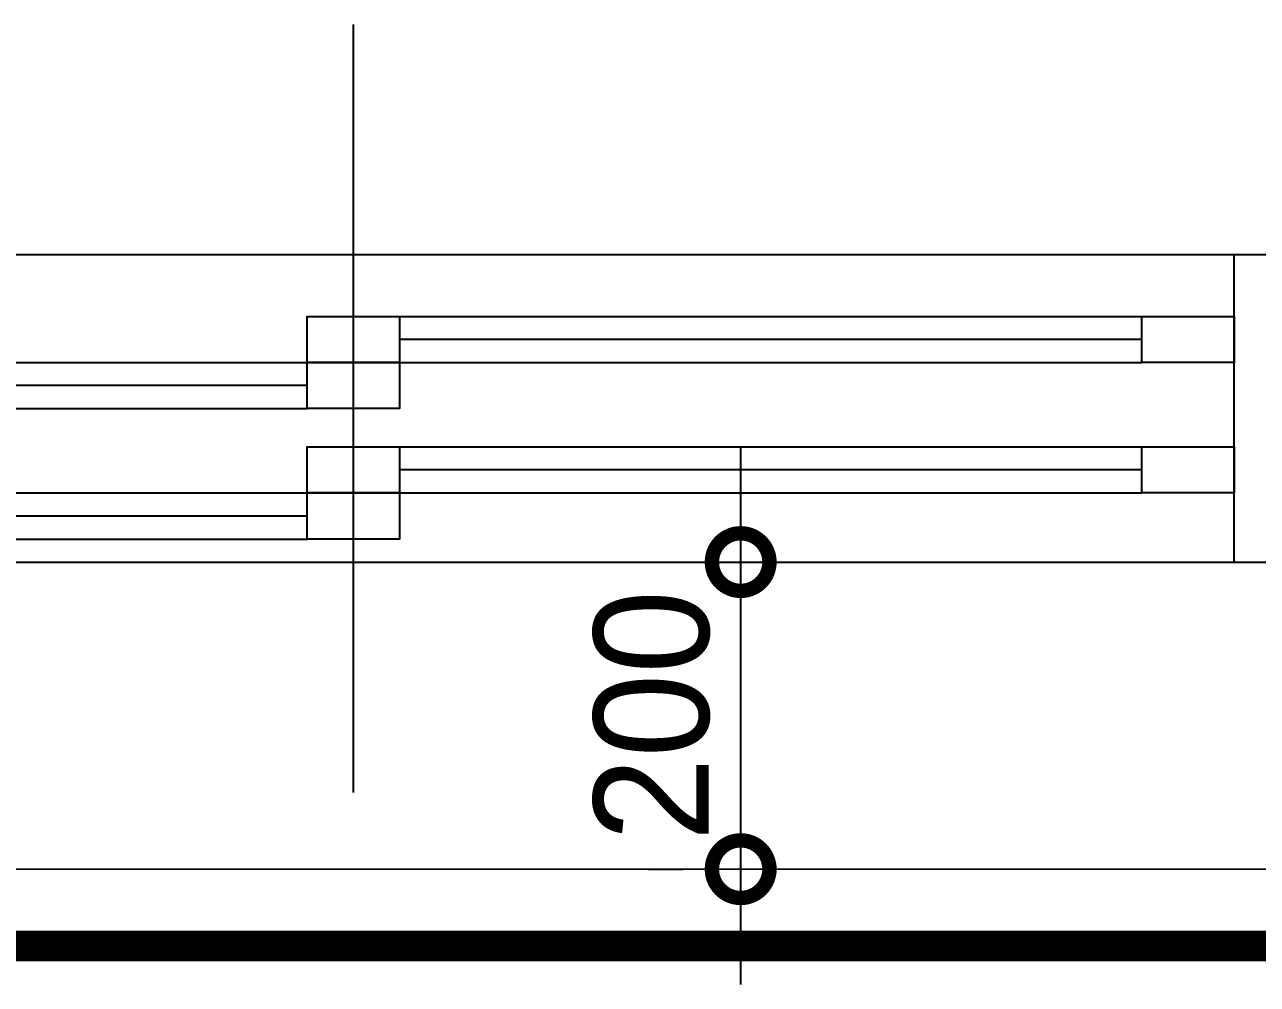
# Model space of a CAD drawing. Header units: inches. Extents: x -4181 to 116552, y 25636 to 44656.
# Drawn here: x 49555 to 50358, y 39651 to 40276 of the extents above; entities that cross this region are included whole.
import ezdxf

# ---------------------------------------------------------------- set-up
doc = ezdxf.new("R2010")
doc.units = ezdxf.units.IN
doc.header["$LTSCALE"] = 50
doc.header["$MEASUREMENT"] = 0
doc.linetypes.add('HIDDEN', pattern=[0.375, 0.25, -0.125])
for name, color, linetype in [('07-dim wal', 5, 'Continuous'), ('6fur', 6, 'Continuous'), ('CEIL-LIGHT', 7, 'Continuous'), ('도면층4', 4, 'Continuous'), ('도면층5', 5, 'Continuous')]:
    doc.layers.add(name, color=color, linetype=linetype)
doc.styles.add('스타일1', font='HY울릉도M.TTF')
doc.dimstyles.new('30', dxfattribs={"dimscale": 30, "dimtxt": 2.5, "dimasz": 2.5, "dimexe": 1.25, "dimexo": 2, "dimtad": 1, "dimdec": 0, "dimtxsty": '스타일1', "dimblk": 'DOTSMALL', "dimcen": 2.5, "dimclrd": 1, "dimclre": 1, "dimclrt": 2, "dimadec": 0, "dimazin": 0, "dimtfac": 1, "dimtix": 1, "dimtmove": 0, "dimatfit": 3, "dimldrblk": 'DOTSMALL', "dimfxl": 1.25, "dimarcsym": 0})

# ---------------------------------------------------------------- blocks, each defined once
blk = doc.blocks.new('asfsd')
at = {"layer": '도면층4'}
for p, q in [((24636.85, 40067.41), (24636.85, 40567.41)), ((25240.6, 40417.41), (22825.6, 40417.41)), ((25210.6, 40217.41), (25210.6, 40417.41)), ((25150.6, 40362.41), (24666.85, 40362.41)), ((24606.85, 40332.41), (24093.1, 40332.41)), ((25150.6, 40277.41), (24666.85, 40277.41)), ((24606.85, 40247.41), (24093.1, 40247.41)), ((22825.6, 40217.41), (25240.6, 40217.41))]:
    blk.add_line(p, q, dxfattribs=at)
for points in [[(24666.85, 40377.41), (24666.85, 40347.41), (24606.85, 40347.41), (24606.85, 40377.41)], [(25210.6, 40377.41), (25210.6, 40347.41), (25150.6, 40347.41), (25150.6, 40377.41)], [(24666.85, 40347.41), (24666.85, 40317.41), (24606.85, 40317.41), (24606.85, 40347.41)], [(24666.85, 40292.41), (24666.85, 40262.41), (24606.85, 40262.41), (24606.85, 40292.41)], [(25210.6, 40292.41), (25210.6, 40262.41), (25150.6, 40262.41), (25150.6, 40292.41)], [(24666.85, 40262.41), (24666.85, 40232.41), (24606.85, 40232.41), (24606.85, 40262.41)]]:
    blk.add_lwpolyline(points, close=True, dxfattribs=at)
at = {"layer": '도면층5'}
for p, q in [((24666.85, 40377.41), (25150.6, 40377.41)), ((24093.1, 40347.41), (24606.85, 40347.41)), ((24666.85, 40347.41), (25150.6, 40347.41)), ((24093.1, 40317.41), (24606.85, 40317.41)), ((24666.85, 40292.41), (25150.6, 40292.41)), ((24093.1, 40262.41), (24606.85, 40262.41)), ((24666.85, 40262.41), (25150.6, 40262.41)), ((24093.1, 40232.41), (24606.85, 40232.41))]:
    blk.add_line(p, q, dxfattribs=at)
blk = doc.blocks.new('cjswjdeh')
at = {"layer": '6fur'}
blk.add_blockref('asfsd', (25131.82, -291.71), dxfattribs=at)
blk = doc.blocks.new('_DOTSMALL')
at = {"color": 0, "linetype": 'ByBlock', "const_width": 0.5}
blk.add_lwpolyline([(-0.0625, 0, 1), (0.0625, 0, 1)], format="xyb", close=True, dxfattribs=at)
blk = doc.blocks.new('*D178')
at = {"layer": '07-dim wal', "color": 1, "lineweight": -2, "transparency": 16777216}
for p, q in [((50021, 39650.7), (50021, 40000.7)), ((49961, 39925.7), (49983.5, 39925.7)), ((49961, 39725.7), (49983.5, 39725.7))]:
    blk.add_line(p, q, dxfattribs=at)
at = {"layer": 'Defpoints', "color": 0, "transparency": 16777216}
for p in [(50021, 39925.7), (50021, 39925.7), (50021, 39725.7)]:
    blk.add_point(p, dxfattribs=at)
at = {"layer": '07-dim wal', "color": 1, "lineweight": -2, "transparency": 16777216, "xscale": 75, "yscale": 75, "zscale": 75}
for p, rotation in [((50021, 39925.7), 270), ((50021, 39725.7), 90)]:
    blk.add_blockref('_DOTSMALL', p, dxfattribs=dict(at, rotation=rotation))
at = {"layer": '07-dim wal', "color": 2, "transparency": 16777216, "insert": (49963.25, 39825.7), "char_height": 75, "attachment_point": 5, "rotation": 90, "style": '스타일1'}
blk.add_mtext('200', dxfattribs=at)

msp = doc.modelspace()

# ---------------------------------------------------------------- linework, layer by layer
at = {"layer": 'CEIL-LIGHT', "const_width": 1}
msp.add_lwpolyline([(47957.42, 39925.7), (47957.42, 39725.7), (50967.42, 39725.7), (50967.42, 39925.7)], dxfattribs=at)
at = {"layer": 'CEIL-LIGHT', "color": 10, "linetype": 'HIDDEN', "ltscale": 10, "const_width": 20}
msp.add_lwpolyline([(47957.42, 39675.7), (50967.42, 39675.7)], dxfattribs=at)

# ---------------------------------------------------------------- block references
at = {"layer": '07-dim wal'}
msp.add_blockref('cjswjdeh', (0, 0), dxfattribs=at)

# ---------------------------------------------------------------- dimensions: what is measured, and where the dimension line sits
dim = msp.add_aligned_dim(p1=(50021, 39725.7), p2=(50021, 39925.7), distance=0, dimstyle='30', dxfattribs=at)
dim.commit()
dim.dimension.update_dxf_attribs({"geometry": '*D178', "text_midpoint": (49963.25, 39825.7)})

doc.saveas('drawing.dxf')
